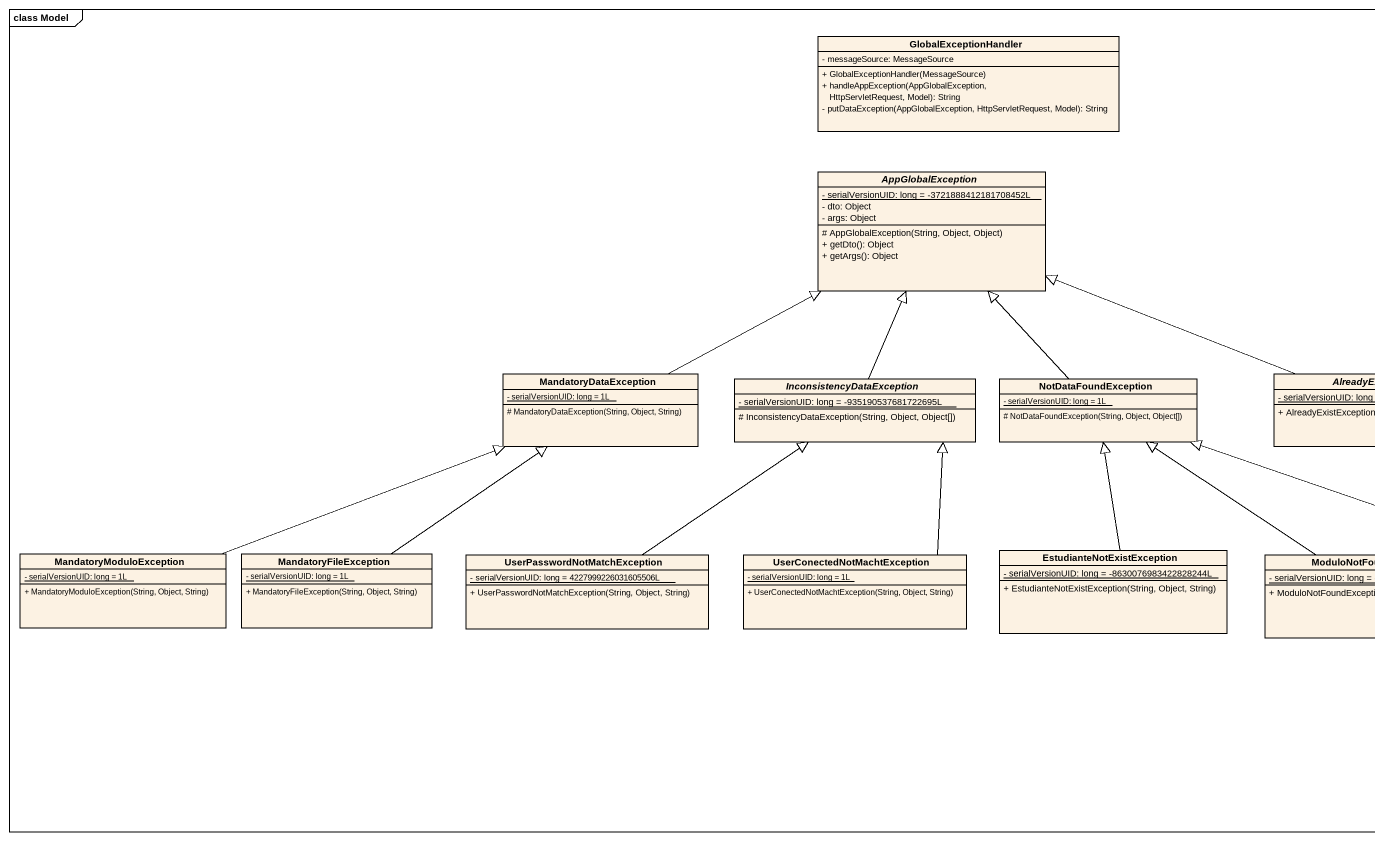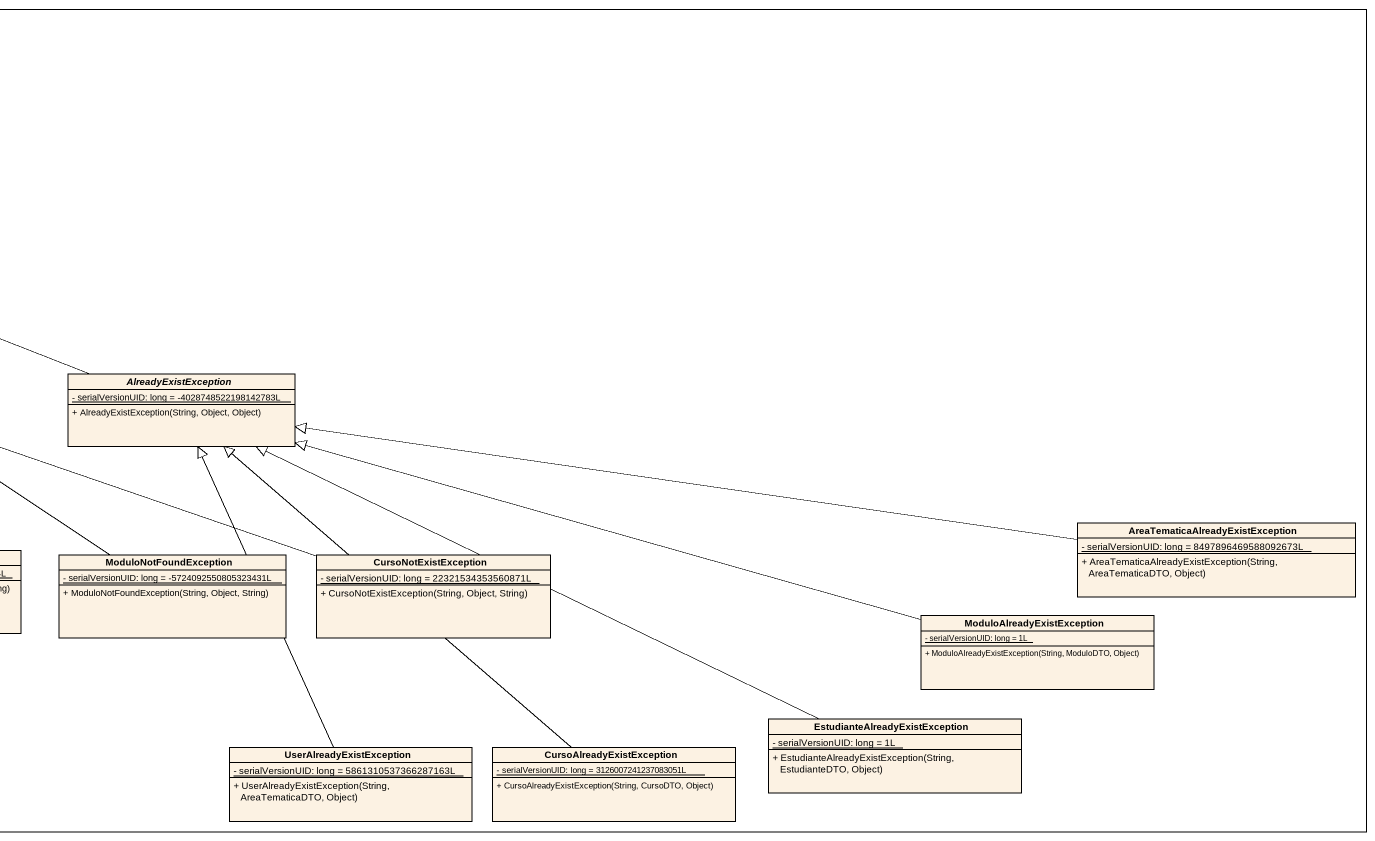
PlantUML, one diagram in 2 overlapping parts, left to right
@startuml
mainframe class Model
hide circle
hide empty members
skinparam classAttributeIconSize 0
class GlobalExceptionHandler {
  - messageSource: MessageSource
  + GlobalExceptionHandler(MessageSource)
  + handleAppException(AppGlobalException, HttpServletRequest, Model): String
  - putDataException(AppGlobalException, HttpServletRequest, Model): String
}
abstract class AppGlobalException {
  {static} - serialVersionUID: long = -3721888412181708452L
  - dto: Object
  - args: Object
  # AppGlobalException(String, Object, Object)
  + getDto(): Object
  + getArgs(): Object
}
class MandatoryDataException {
  {static} - serialVersionUID: long = 1L
  # MandatoryDataException(String, Object, String)
}
abstract class InconsistencyDataException {
  {static} - serialVersionUID: long = -935190537681722695L
  # InconsistencyDataException(String, Object, Object[])
}
class NotDataFoundException {
  {static} - serialVersionUID: long = 1L
  # NotDataFoundException(String, Object, Object[])
}
abstract class AlreadyExistException {
  {static} - serialVersionUID: long = -4028748522198142783L
  + AlreadyExistException(String, Object, Object)
}
class "AreaTematicaAlreadyExistException" as AreaTematicaAlreadyExistExce {
  {static} - serialVersionUID: long = 8497896469588092673L
  + AreaTematicaAlreadyExistException(String, AreaTematicaDTO, Object)
}
class MandatoryModuloException {
  {static} - serialVersionUID: long = 1L
  + MandatoryModuloException(String, Object, String)
}
class MandatoryFileException {
  {static} - serialVersionUID: long = 1L
  + MandatoryFileException(String, Object, String)
}
class "UserPasswordNotMatchException" as UserPasswordNotMatchExceptio {
  {static} - serialVersionUID: long = 4227999226031605506L
  + UserPasswordNotMatchException(String, Object, String)
}
class "UserConectedNotMachtException" as UserConectedNotMachtExceptio {
  {static} - serialVersionUID: long = 1L
  + UserConectedNotMachtException(String, Object, String)
}
class EstudianteNotExistException {
  {static} - serialVersionUID: long = -8630076983422828244L
  + EstudianteNotExistException(String, Object, String)
}
class ModuloNotFoundException {
  {static} - serialVersionUID: long = -5724092550805323431L
  + ModuloNotFoundException(String, Object, String)
}
class CursoNotExistException {
  {static} - serialVersionUID: long = 22321534353560871L
  + CursoNotExistException(String, Object, String)
}
class ModuloAlreadyExistException {
  {static} - serialVersionUID: long = 1L
  + ModuloAlreadyExistException(String, ModuloDTO, Object)
}
class UserAlreadyExistException {
  {static} - serialVersionUID: long = 5861310537366287163L
  + UserAlreadyExistException(String, AreaTematicaDTO, Object)
}
class CursoAlreadyExistException {
  {static} - serialVersionUID: long = 3126007241237083051L
  + CursoAlreadyExistException(String, CursoDTO, Object)
}
class "EstudianteAlreadyExistException" as EstudianteAlreadyExistExcept {
  {static} - serialVersionUID: long = 1L
  + EstudianteAlreadyExistException(String, EstudianteDTO, Object)
}
MandatoryDataException -right-|> AppGlobalException
InconsistencyDataException -up-|> AppGlobalException
NotDataFoundException -up-|> AppGlobalException
AlreadyExistException -left-|> AppGlobalException
AreaTematicaAlreadyExistExce -left-|> AlreadyExistException
MandatoryModuloException -right-|> MandatoryDataException
MandatoryFileException -up-|> MandatoryDataException
UserPasswordNotMatchExceptio -up-|> InconsistencyDataException
UserConectedNotMachtExceptio -up-|> InconsistencyDataException
EstudianteNotExistException -up-|> NotDataFoundException
ModuloNotFoundException -up-|> NotDataFoundException
CursoNotExistException -left-|> NotDataFoundException
ModuloAlreadyExistException -left-|> AlreadyExistException
UserAlreadyExistException -up-|> AlreadyExistException
CursoAlreadyExistException -up-|> AlreadyExistException
EstudianteAlreadyExistExcept -left-|> AlreadyExistException
@enduml
